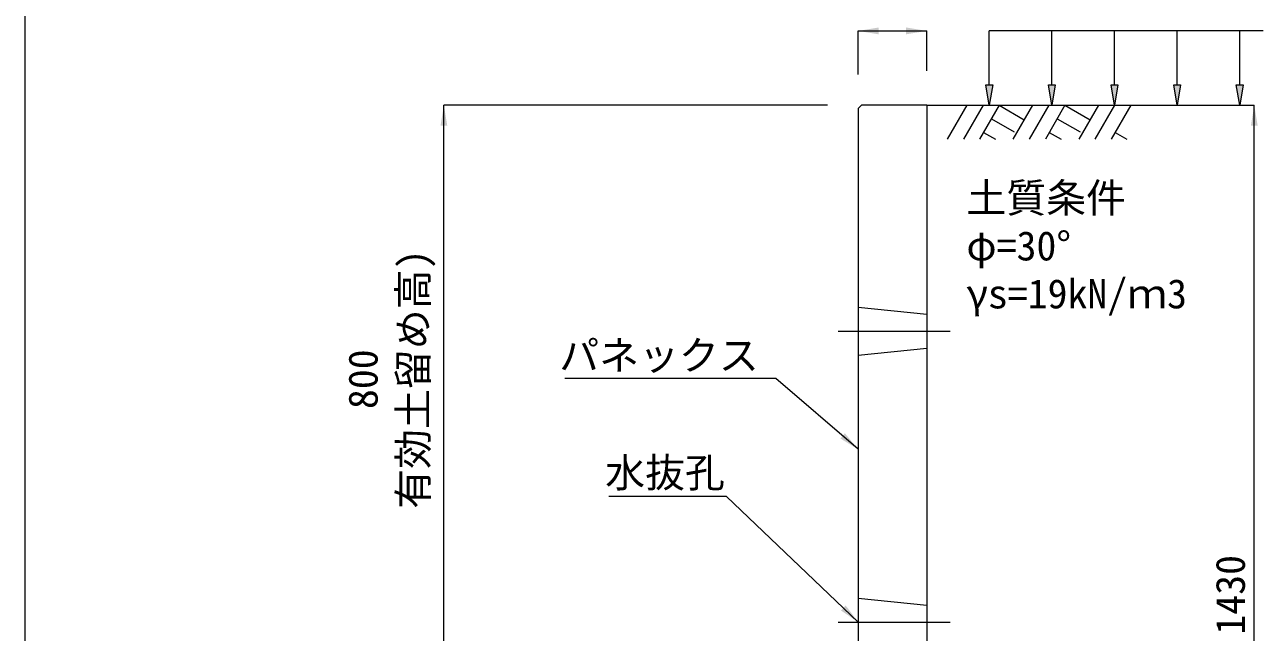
# Model space of a CAD drawing. Units: millimetres at full size, sheet at 1:40. Extents: x 206103 to 244503, y 883348 to 903496.
# Drawn here: x 238503 to 240312, y 888513 to 889400 of the extents above; entities that cross this region are included whole.
import ezdxf
from ezdxf.enums import TextEntityAlignment as Align

# ---------------------------------------------------------------- set-up
doc = ezdxf.new("R2010")
doc.units = ezdxf.units.MM
doc.header["$LTSCALE"] = 40
doc.linetypes.add('DASHED', pattern=[7.5, 6, -1.5])
doc.linetypes.add('USER1', pattern=[28.575, 19.05, -3.175, 3.175, -3.175])
for name, color, linetype, lineweight in [('0_2', 7, 'Continuous', 20), ('パネックスKUR', 2, 'Continuous', 20), ('図枠', 5, 'Continuous', 13), ('寸法線', 7, 'Continuous', 13), ('引出線', 4, 'Continuous', 13), ('補助線', 8, 'USER1', 13), ('ﾊｯﾁﾝｸﾞ', 7, 'Continuous', 5)]:
    doc.layers.add(name, color=color, linetype=linetype, lineweight=lineweight)
doc.layers.add('文字', color=7, linetype='Continuous')
doc.styles.add('ＭＳ ゴシック', font='')
doc.styles.get('ＭＳ ゴシック').set_extended_font_data('MS Gothic')

# ---------------------------------------------------------------- blocks, each defined once
blk = doc.blocks.new('filled_arrow')
at = {"color": 0, "linetype": 'Continuous', "lineweight": -2}
blk.add_solid([(7.5, 1.25), (0, 0), (7.5, -1.25)], dxfattribs=at)

msp = doc.modelspace()

# ---------------------------------------------------------------- hatches: boundary and pattern name
at = {"layer": '寸法線'}
for points in [[(239916.62, 889312.33), (239911.62, 889282.33), (239906.62, 889312.33)], [(240008.03, 889312.33), (240003.03, 889282.33), (239998.03, 889312.33)], [(240099.44, 889312.33), (240094.44, 889282.33), (240089.44, 889312.33)], [(240190.86, 889312.33), (240185.86, 889282.33), (240180.86, 889312.33)], [(240282.27, 889312.33), (240277.27, 889282.33), (240272.27, 889312.33)]]:
    msp.add_hatch(color=256, dxfattribs=at).paths.add_polyline_path(points)

# ---------------------------------------------------------------- linework, layer by layer
at = {"layer": '0_2'}
msp.add_line((239820.21, 889282.33), (240220.21, 889282.33), dxfattribs=at)
at = {"layer": 'パネックスKUR'}
for p, q in [((239720.21, 889277.33), (239725.21, 889282.33)), ((239720.21, 889277.33), (239720.21, 888482.33)), ((239820.21, 889282.33), (239725.21, 889282.33)), ((239820.21, 889282.33), (239820.21, 887852.33))]:
    msp.add_line(p, q, dxfattribs=at)
at = {"layer": 'パネックスKUR', "linetype": 'DASHED', "lineweight": 9}
for p, q in [((239720.21, 888987.33), (239820.21, 888977.33)), ((239720.21, 888917.33), (239820.21, 888927.33)), ((239720.21, 888562.33), (239820.21, 888552.33))]:
    msp.add_line(p, q, dxfattribs=at)
at = {"layer": '図枠'}
msp.add_line((238503.21, 903148.33), (238503.21, 883348.33), dxfattribs=at)
at = {"layer": '寸法線'}
for p, q in [((239720.21, 889390.88), (239820.21, 889390.88)), ((239720.21, 889327.33), (239720.21, 889390.88)), ((239820.21, 889332.33), (239820.21, 889390.88)), ((239115.21, 888482.33), (239115.21, 889282.33)), ((239675.21, 889282.33), (239115.21, 889282.33)), ((239870.21, 889282.33), (240298.55, 889282.33)), ((240298.55, 887852.33), (240298.55, 889282.33))]:
    msp.add_line(p, q, dxfattribs=at)
at = {"layer": '寸法線', "lineweight": 9}
for p, q in [((240311.62, 889390.88), (239911.62, 889390.88)), ((239911.62, 889312.33), (239911.62, 889390.88)), ((240003.03, 889312.33), (240003.03, 889390.88)), ((240094.44, 889312.33), (240094.44, 889390.88)), ((240185.86, 889312.33), (240185.86, 889390.88)), ((240277.27, 889312.33), (240277.27, 889390.88))]:
    msp.add_line(p, q, dxfattribs=at)
for points in [[(239916.62, 889312.33), (239911.62, 889282.33), (239906.62, 889312.33)], [(240008.03, 889312.33), (240003.03, 889282.33), (239998.03, 889312.33)], [(240099.44, 889312.33), (240094.44, 889282.33), (240089.44, 889312.33)], [(240190.86, 889312.33), (240185.86, 889282.33), (240180.86, 889312.33)], [(240282.27, 889312.33), (240277.27, 889282.33), (240272.27, 889312.33)]]:
    msp.add_lwpolyline(points, close=True, dxfattribs=at)
at = {"layer": '引出線'}
for points in [[(239720.21, 888779.83), (239600, 888883.29), (239291.75, 888883.29)], [(239720.21, 888527.33), (239527.75, 888710.78), (239356, 888710.78)]]:
    msp.add_lwpolyline(points, dxfattribs=at)
at = {"layer": '補助線'}
for p, q in [((239690.85, 888952.33), (239854.56, 888952.33)), ((239690.85, 888527.33), (239854.56, 888527.33))]:
    msp.add_line(p, q, dxfattribs=at)
at = {"layer": 'ﾊｯﾁﾝｸﾞ', "lineweight": 9}
for p, q in [((239878.85, 889282.32), (239850.21, 889232.7)), ((239902.48, 889282.32), (239873.83, 889232.7)), ((239926.1, 889282.32), (239897.45, 889232.7)), ((239926.1, 889282.32), (239962.67, 889261.21)), ((239974.86, 889282.32), (239946.21, 889232.7)), ((239998.48, 889282.32), (239969.83, 889232.7)), ((240022.1, 889282.32), (239993.45, 889232.7)), ((240022.1, 889282.32), (240058.67, 889261.21)), ((240070.85, 889282.32), (240042.2, 889232.7)), ((240094.48, 889282.32), (240065.83, 889232.7)), ((240118.1, 889282.32), (240089.45, 889232.7)), ((239914.68, 889262.54), (239948.09, 889243.25)), ((240010.68, 889262.54), (240044.09, 889243.25)), ((239903.26, 889242.75), (239920.67, 889232.7)), ((239999.25, 889242.75), (240016.67, 889232.7)), ((240095.25, 889242.75), (240112.67, 889232.7))]:
    msp.add_line(p, q, dxfattribs=at)

# ---------------------------------------------------------------- block references
at = {"layer": '寸法線', "xscale": 4, "yscale": 4}
msp.add_blockref('filled_arrow', (239720.21, 889390.88), dxfattribs=at)
for p, rotation in [((239820.21, 889390.88), 180), ((239115.21, 889282.33), 270), ((240298.55, 889282.33), 270)]:
    msp.add_blockref('filled_arrow', p, dxfattribs=dict(at, rotation=rotation))
at = {"layer": '引出線', "xscale": 4, "yscale": 4}
for p, rotation in [((239720.21, 888779.83), 139.3), ((239720.21, 888527.33), 136.4)]:
    msp.add_blockref('filled_arrow', p, dxfattribs=dict(at, rotation=rotation))

# ---------------------------------------------------------------- texts
at = {"layer": '寸法線', "style": 'ＭＳ ゴシック'}
for s, p in [('有効土留め高)', (239104.41, 888692.94)), ('800', (239031.28, 888838.62))]:
    msp.add_text(s, height=42.72, rotation=90, dxfattribs=at).set_placement(p, align=Align.BOTTOM_LEFT)
msp.add_text('1430', height=42.72, rotation=90, dxfattribs=at).set_placement((240263.55, 888567.33), align=Align.MIDDLE_CENTER)
at = {"layer": '引出線', "style": 'ＭＳ ゴシック'}
for s, p in [('パネックス', (239575, 888938.43)), ('水抜孔', (239525.5, 888767.06))]:
    msp.add_text(s, height=42.72, dxfattribs=at).set_placement(p, align=Align.TOP_RIGHT)
at = {"layer": '文字', "style": 'ＭＳ ゴシック'}
for s, p in [('土質条件', (239878.17, 889168.36)), ('φ=30°', (239878.17, 889098.36)), ('γs=19kN/ｍ3', (239878.17, 889028.36))]:
    msp.add_text(s, height=42.72, dxfattribs=at).set_placement(p, align=Align.TOP_LEFT)

doc.saveas('drawing.dxf')
